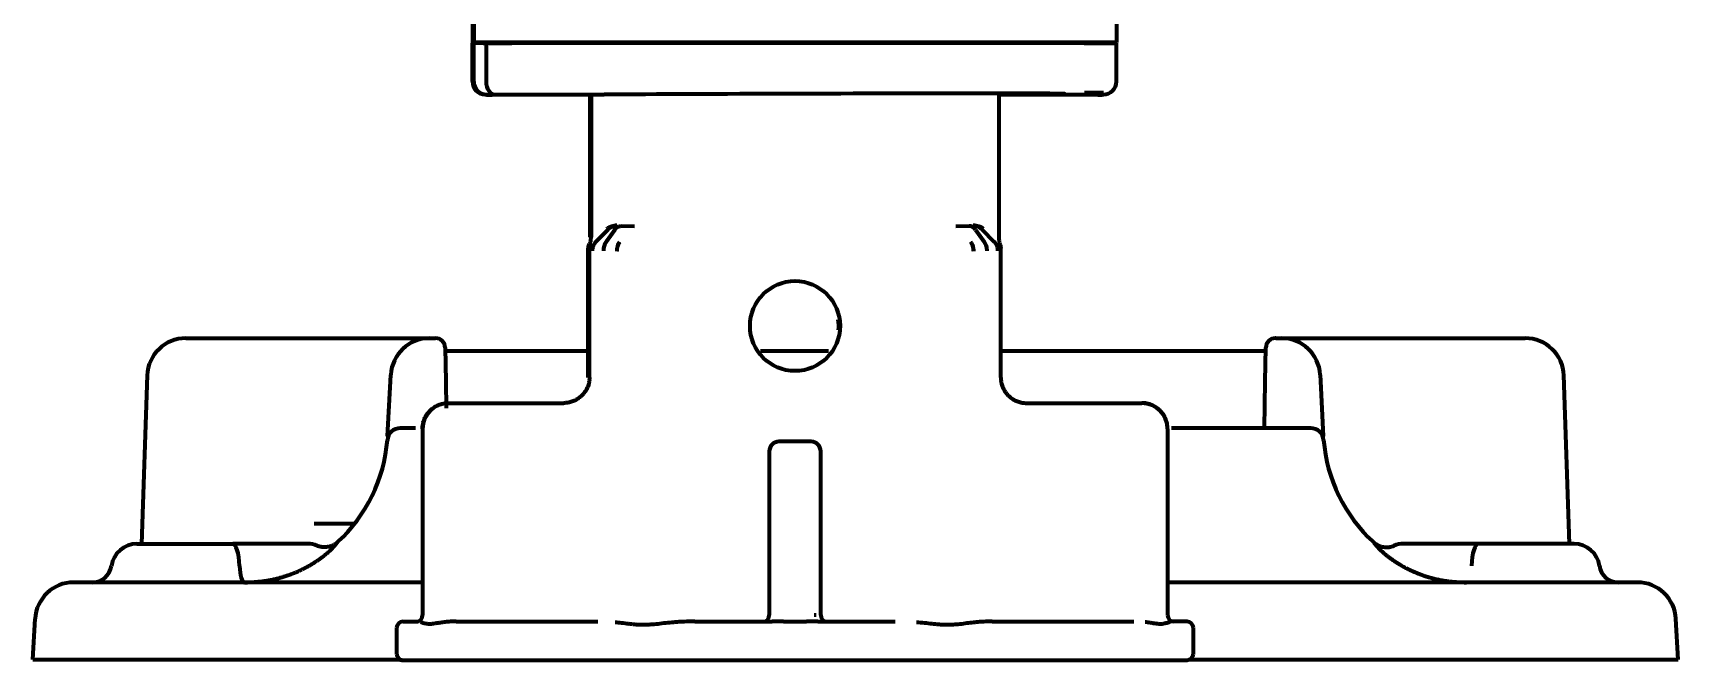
# Model space of a CAD drawing. Header units: inches. Extents: x -2983 to 7024, y 422 to 5529.
# Drawn here: x 6896.4 to 7024.4, y 2093.3 to 2142.1 of the extents above; entities that cross this region are included whole.
import ezdxf

# ---------------------------------------------------------------- set-up
doc = ezdxf.new("R2010")
doc.units = ezdxf.units.IN

msp = doc.modelspace()

# ---------------------------------------------------------------- linework, layer by layer
at = {"linetype": 'Continuous', "lineweight": 70}
for p, q in [((6930.72, 2271.89), (6930.72, 2141.39)), ((6980.72, 2218.45), (6980.72, 2141.39)), ((6930.62, 2188.62), (6930.62, 2141.34)), ((6930.62, 2138.35), (6930.62, 2141.34)), ((6930.72, 2141.34), (6930.62, 2141.34)), ((6932.52, 2141.39), (6930.72, 2141.39)), ((6931.46, 2141.34), (6930.72, 2141.34)), ((6930.72, 2138.35), (6930.72, 2141.34)), ((6931.46, 2141.34), (6931.68, 2141.34)), ((6931.91, 2141.34), (6931.68, 2141.34)), ((6931.68, 2141.34), (6931.68, 2138.34)), ((6931.68, 2141.34), (6931.68, 2138.34)), ((6931.82, 2141.34), (6931.97, 2141.39)), ((6931.91, 2141.34), (6933.68, 2141.34)), ((6978.92, 2141.39), (6932.52, 2141.39)), ((6932.98, 2141.39), (6932.83, 2141.34)), ((6978.22, 2141.34), (6933.68, 2141.34)), ((6934.44, 2141.39), (6934.33, 2141.34)), ((6934.44, 2141.39), (6934.33, 2141.34)), ((6943.25, 2141.34), (6943.1, 2141.39)), ((6958.1, 2141.34), (6957.95, 2141.39)), ((6973.66, 2141.34), (6973.51, 2141.39)), ((6978.22, 2141.34), (6980.72, 2141.34)), ((6980.72, 2141.39), (6978.92, 2141.39)), ((6979.62, 2141.34), (6979.47, 2141.39)), ((6980.62, 2141.39), (6980.62, 2141.34)), ((6980.72, 2138.49), (6980.72, 2141.34)), ((6980.72, 2138.35), (6980.72, 2138.49)), ((6932.06, 2137.34), (6932.29, 2137.34)), ((6932.16, 2137.34), (6932.39, 2137.34)), ((6932.39, 2137.34), (6940.88, 2137.34)), ((6932.39, 2137.34), (6940.88, 2137.34)), ((6939.75, 2137.34), (6939.75, 2126.26)), ((6939.85, 2137.34), (6939.85, 2126.26)), ((6971.6, 2126.26), (6971.6, 2137.43)), ((6971.6, 2137.34), (6979.06, 2137.34)), ((6971.6, 2137.34), (6979.06, 2137.34)), ((6979.06, 2137.34), (6979.29, 2137.34)), ((6941.17, 2126.84), (6940.23, 2125.9)), ((6941.69, 2126.82), (6941.02, 2125.88)), ((6942.18, 2127.12), (6943.22, 2127.1)), ((6968.23, 2127.1), (6969.27, 2127.12)), ((6969.76, 2126.82), (6970.43, 2125.88)), ((6970.28, 2126.84), (6971.22, 2125.9)), ((6939.62, 2115.34), (6939.62, 2125.4)), ((6939.72, 2115.34), (6939.72, 2125.4)), ((6941.02, 2125.88), (6941.02, 2125.88)), ((6971.72, 2115.34), (6971.72, 2125.4)), ((6908.32, 2118.39), (6913.82, 2118.39)), ((6913.82, 2118.39), (6921.27, 2118.39)), ((6921.27, 2118.39), (6927.27, 2118.39)), ((6927.27, 2118.39), (6927.72, 2118.39)), ((6927.72, 2118.39), (6927.75, 2118.39)), ((6928.5, 2117.66), (6928.55, 2115.02)), ((6939.63, 2117.39), (6928.51, 2117.39)), ((6958.32, 2117.39), (6953.03, 2117.39)), ((6992.34, 2117.39), (6971.72, 2117.39)), ((6992.3, 2115.02), (6992.35, 2117.66)), ((6993.13, 2118.39), (6993.1, 2118.39)), ((6993.13, 2118.39), (6993.58, 2118.39)), ((6993.58, 2118.39), (6999.57, 2118.39)), ((6999.57, 2118.39), (7007.03, 2118.39)), ((7007.03, 2118.39), (7012.53, 2118.39)), ((6905.32, 2115.5), (6904.87, 2102.39)), ((6924.02, 2110.76), (6924.25, 2115.05)), ((6924.25, 2115.05), (6924.28, 2115.55)), ((6928.55, 2115.02), (6928.58, 2112.95)), ((6992.24, 2111.39), (6992.3, 2115.02)), ((6996.57, 2115.55), (6996.6, 2115.05)), ((6996.6, 2115.05), (6996.82, 2110.76)), ((7015.98, 2102.39), (7015.53, 2115.5)), ((6928.74, 2113.34), (6937.72, 2113.34)), ((6973.72, 2113.34), (6982.71, 2113.34)), ((6926.2, 2111.39), (6925, 2111.39)), ((6926.74, 2111.34), (6926.74, 2096.84)), ((6984.71, 2111.34), (6984.71, 2096.84)), ((6995.85, 2111.39), (6985.01, 2111.39)), ((6953.72, 2109.59), (6953.72, 2096.84)), ((6956.97, 2110.34), (6954.47, 2110.34)), ((6957.72, 2096.84), (6957.72, 2109.59)), ((6920.42, 2103.94), (6918.32, 2103.94)), ((6921.45, 2103.94), (6920.42, 2103.94)), ((6904.52, 2102.39), (6911.98, 2102.39)), ((7016.33, 2102.39), (7008.87, 2102.39)), ((6926.64, 2099.39), (6899.59, 2099.39)), ((7021.26, 2099.39), (6984.71, 2099.39)), ((6896.42, 2093.39), (6896.59, 2096.55)), ((6924.72, 2095.84), (6924.72, 2093.84)), ((6925.22, 2096.34), (6926.38, 2096.34)), ((6929.36, 2096.34), (6940.39, 2096.34)), ((6947.93, 2096.34), (6953.95, 2096.34)), ((6954.82, 2096.34), (6956.62, 2096.34)), ((6957.5, 2096.34), (6963.52, 2096.34)), ((6971.06, 2096.34), (6982.09, 2096.34)), ((6986.22, 2096.34), (6985.07, 2096.34)), ((6986.72, 2093.84), (6986.72, 2095.84)), ((7024.42, 2093.39), (7024.26, 2096.55)), ((6896.42, 2093.39), (6924.91, 2093.39)), ((6925.12, 2093.34), (6925.22, 2093.34)), ((6925.22, 2093.34), (6986.22, 2093.34)), ((6986.34, 2093.39), (7024.42, 2093.39))]:
    msp.add_line(p, q, dxfattribs=at)
msp.add_circle((6955.72, 2119.34), 3.5, dxfattribs=at)
for centre, radius, start, end in [((6955.62, 2119.34), 3.5, 354.6056, 8.3475), ((6908.32, 2115.39), 3, 90, 178), ((6927.27, 2115.39), 3, 90, 177), ((6927.75, 2117.64), 0.75, 1, 90), ((6993.1, 2117.64), 0.75, 90, 179), ((6993.58, 2115.39), 3, 3, 90), ((7012.53, 2115.39), 3, 2, 90), ((6925, 2110.39), 1, 90, 175.5883), ((6995.85, 2110.39), 1, 4.4117, 90), ((6912.04, 2111.39), 12, 312.3399, 355.5883), ((6954.47, 2109.59), 0.75, 90, 180), ((6956.97, 2109.59), 0.75, 0, 90), ((7008.81, 2111.39), 12, 184.4117, 227.6601), ((6904.52, 2100.39), 2, 90, 171.7868), ((7016.33, 2100.39), 2, 8.2132, 90), ((6901.05, 2100.89), 1.5, 270, 351.7868), ((7019.79, 2100.89), 1.5, 188.2132, 270), ((6899.59, 2096.39), 3, 90, 177), ((7021.26, 2096.39), 3, 3, 90), ((6953.22, 2096.84), 0.5, 270, 0), ((6958.22, 2096.84), 0.5, 180, 270), ((6925.22, 2095.84), 0.5, 90, 180), ((6986.22, 2095.84), 0.5, 0, 90), ((6925.22, 2093.84), 0.5, 180, 270), ((6925.12, 2093.84), 0.5, 244.1573, 270), ((6986.22, 2093.84), 0.5, 270, 0)]:
    msp.add_arc(centre, radius, start, end, dxfattribs=at)
for centre, major_axis, ratio, start_param, end_param in [((6931.62, 2138.35), (-1, 0), 0.999995, 0, 1.567711), ((6931.72, 2138.35), (-1, 0), 0.999995, 0, 1.567711), ((6932.39, 2138.34), (0, 1), 0.7071, 1.570796, 3.141593), ((6932.39, 2138.34), (0, 1), 0.7071, 1.570796, 3.141593), ((6979.72, 2138.35), (-1, 0), 0.999995, 1.573882, 3.141593), ((6933.12, 2137.34), (-1.5, 0), 0.003085, 0.00001, 0.785408), ((6933.22, 2137.34), (-1.5, 0), 0.003085, 0.00001, 0.785408), ((6955.72, 2137.34), (21, 0.06), 0.003085, 5.569494, 8.63937), ((6978.23, 2137.48), (1.5, 0), 0.003085, 6.283176, 7.853972), ((6978.23, 2137.34), (1.5, 0), 0.003085, 5.497778, 6.283176), ((6941.87, 2126.13), (-0.707, -0.707), 0.999695, 3.927142, 4.71239), ((6941.52, 2125.18), (-0.017, -1), 0.707053, 3.945502, 4.724738), ((6942.55, 2125.16), (-0.01, -1), 0.707088, 3.940402, 4.719667), ((6968.9, 2125.16), (0.01, -1), 0.707088, 1.564381, 2.342782), ((6928.74, 2111.34), (1.41, 1.41), 0.999695, 0.78555, 2.356042), ((6982.71, 2111.34), (-1.41, 1.41), 0.999695, 3.927143, 5.497635), ((6911.98, 2100.39), (0, -2), 0.263465, 1.714146, 3.141593), ((6917.79, 2100.39), (0, -2), 1, 2.752772, 3.14159), ((7003.06, 2100.39), (0, 2), 1, 0, 0.388814), ((7008.87, 2100.39), (0, -2), 0.263455, 3.141593, 4.569043), ((6912.89, 2100.89), (0, 1.5), 0.263454, 1.714393, 3.141591), ((6926.24, 2096.84), (0, -0.5), 0.999848, 0, 1.570796), ((6985.21, 2096.84), (0, -0.5), 0.999848, 4.712389, 6.283185)]:
    msp.add_ellipse(centre, major_axis=major_axis, ratio=ratio, start_param=start_param, end_param=end_param, dxfattribs=at)
for points, knots in [([(6939.77, 2125.69), (6939.79, 2125.78), (6939.81, 2125.87), (6939.84, 2126.02), (6939.84, 2126.09), (6939.85, 2126.18), (6939.85, 2126.21), (6939.85, 2126.23), (6939.85, 2126.24), (6939.85, 2126.25), (6939.85, 2126.25), (6939.85, 2126.26)], [0, 0, 0, 0, 0.5, 0.5, 0.75, 0.875, 0.9375, 0.9375, 0.96875, 0.96875, 1, 1, 1, 1]), ([(6941.86, 2127.15), (6941.78, 2127.15), (6941.71, 2127.15), (6941.57, 2127.13), (6941.5, 2127.11), (6941.4, 2127.08), (6941.37, 2127.07), (6941.31, 2127.05), (6941.28, 2127.03), (6941.23, 2127), (6941.2, 2126.99), (6941.15, 2126.95), (6941.12, 2126.93), (6941.09, 2126.91)], [0, 0, 0, 0, 0.25, 0.25, 0.5, 0.5, 0.625, 0.625, 0.75, 0.75, 0.875, 0.875, 1, 1, 1, 1]), ([(6941.69, 2126.82), (6941.72, 2126.87), (6941.75, 2126.91), (6941.8, 2126.96), (6941.81, 2126.97), (6941.83, 2126.98), (6941.84, 2126.99), (6941.87, 2127.01), (6941.89, 2127.03), (6941.96, 2127.07), (6942, 2127.09), (6942.06, 2127.1), (6942.07, 2127.11), (6942.09, 2127.11), (6942.09, 2127.11), (6942.09, 2127.11), (6942.1, 2127.11), (6942.11, 2127.11), (6942.14, 2127.12), (6942.16, 2127.12), (6942.18, 2127.12)], [0, 0, 0, 0, 0.25, 0.25, 0.3125, 0.3125, 0.375, 0.375, 0.5, 0.5, 0.75, 0.75, 0.8125, 0.828125, 0.828125, 0.84375, 0.84375, 0.875, 0.875, 1, 1, 1, 1]), ([(6969.76, 2126.82), (6969.73, 2126.87), (6969.69, 2126.91), (6969.64, 2126.97), (6969.62, 2126.98), (6969.59, 2127.01), (6969.58, 2127.01), (6969.56, 2127.03), (6969.55, 2127.03), (6969.49, 2127.07), (6969.45, 2127.08), (6969.39, 2127.1), (6969.38, 2127.11), (6969.36, 2127.11), (6969.36, 2127.11), (6969.35, 2127.11), (6969.35, 2127.11), (6969.34, 2127.11), (6969.31, 2127.12), (6969.29, 2127.12), (6969.27, 2127.12)], [0, 0, 0, 0, 0.25, 0.25, 0.375, 0.375, 0.4375, 0.4375, 0.5, 0.5, 0.75, 0.75, 0.8125, 0.828125, 0.828125, 0.84375, 0.84375, 0.875, 0.875, 1, 1, 1, 1]), ([(6970.28, 2126.84), (6970.23, 2126.89), (6970.13, 2126.97), (6970.02, 2127.03), (6969.9, 2127.08), (6969.83, 2127.1), (6969.75, 2127.12), (6969.73, 2127.12), (6969.7, 2127.12), (6969.69, 2127.13), (6969.68, 2127.13), (6969.64, 2127.13), (6969.61, 2127.13), (6969.57, 2127.13)], [0, 0, 0, 0, 0.25, 0.5, 0.5, 0.75, 0.75, 0.8125, 0.84375, 0.84375, 0.875, 0.875, 1, 1, 1, 1]), ([(6970.35, 2126.91), (6970.3, 2126.95), (6970.25, 2126.99), (6970.14, 2127.05), (6970.08, 2127.07), (6969.95, 2127.11), (6969.88, 2127.13), (6969.74, 2127.15), (6969.67, 2127.15), (6969.59, 2127.15)], [0, 0, 0, 0, 0.25, 0.25, 0.5, 0.5, 0.75, 0.75, 1, 1, 1, 1]), ([(6971.68, 2125.69), (6971.65, 2125.78), (6971.63, 2125.87), (6971.61, 2126.02), (6971.61, 2126.09), (6971.6, 2126.18), (6971.6, 2126.21), (6971.6, 2126.23), (6971.6, 2126.24), (6971.6, 2126.25), (6971.6, 2126.25), (6971.6, 2126.26)], [0, 0, 0, 0, 0.5, 0.5, 0.75, 0.875, 0.9375, 0.9375, 0.96875, 0.96875, 1, 1, 1, 1]), ([(6939.67, 2125.69), (6939.67, 2125.69), (6939.67, 2125.69), (6939.66, 2125.66), (6939.65, 2125.62), (6939.63, 2125.55), (6939.63, 2125.47), (6939.62, 2125.43), (6939.62, 2125.4)], [0, 0, 0, 0, 0.000031, 0.000031, 0.250024, 0.500016, 0.750008, 1, 1, 1, 1]), ([(6939.77, 2125.69), (6939.77, 2125.69), (6939.77, 2125.69), (6939.76, 2125.66), (6939.75, 2125.62), (6939.73, 2125.55), (6939.73, 2125.47), (6939.72, 2125.43), (6939.72, 2125.4)], [0, 0, 0, 0, 0.000031, 0.000031, 0.250024, 0.500016, 0.750008, 1, 1, 1, 1]), ([(6940.23, 2125.9), (6940.18, 2125.85), (6940.14, 2125.8), (6940.07, 2125.69), (6940.04, 2125.63), (6939.99, 2125.51), (6939.97, 2125.45), (6939.94, 2125.32), (6939.93, 2125.26), (6939.93, 2125.19)], [0, 0, 0, 0, 0.25, 0.25, 0.5, 0.5, 0.75, 0.75, 1, 1, 1, 1]), ([(6942.05, 2125.86), (6942.05, 2125.86), (6942.05, 2125.86), (6942.04, 2125.84), (6942, 2125.79), (6941.96, 2125.71), (6941.93, 2125.63), (6941.9, 2125.54), (6941.87, 2125.45), (6941.86, 2125.35), (6941.85, 2125.26), (6941.84, 2125.19), (6941.84, 2125.16)], [0, 0, 0, 0, 0.00004, 0.00004, 0.125035, 0.25003, 0.375025, 0.50002, 0.625015, 0.75001, 0.875005, 1, 1, 1, 1]), ([(6969.39, 2125.87), (6969.4, 2125.86), (6969.41, 2125.84), (6969.43, 2125.82), (6969.43, 2125.81), (6969.46, 2125.77), (6969.47, 2125.74), (6969.51, 2125.66), (6969.53, 2125.6), (6969.56, 2125.51), (6969.57, 2125.48), (6969.58, 2125.42), (6969.59, 2125.39), (6969.59, 2125.32), (6969.6, 2125.28), (6969.6, 2125.24), (6969.6, 2125.23), (6969.6, 2125.22), (6969.6, 2125.2), (6969.6, 2125.18), (6969.61, 2125.16)], [0, 0, 0, 0, 0.0625, 0.0625, 0.125, 0.125, 0.25, 0.25, 0.5, 0.5, 0.625, 0.625, 0.75, 0.75, 0.875, 0.90625, 0.921875, 0.921875, 0.9375, 1, 1, 1, 1]), ([(6970.43, 2125.88), (6970.45, 2125.86), (6970.47, 2125.82), (6970.49, 2125.78), (6970.5, 2125.77), (6970.5, 2125.77), (6970.5, 2125.76), (6970.5, 2125.76), (6970.51, 2125.75), (6970.51, 2125.74), (6970.54, 2125.67), (6970.57, 2125.61), (6970.6, 2125.49), (6970.62, 2125.43), (6970.63, 2125.31), (6970.64, 2125.24), (6970.64, 2125.18)], [0, 0, 0, 0, 0.125, 0.1875, 0.195313, 0.195313, 0.203125, 0.203125, 0.21875, 0.25, 0.25, 0.5, 0.5, 0.75, 0.75, 1, 1, 1, 1]), ([(6971.51, 2125.19), (6971.51, 2125.26), (6971.51, 2125.32), (6971.48, 2125.45), (6971.47, 2125.51), (6971.43, 2125.6), (6971.41, 2125.64), (6971.39, 2125.68), (6971.38, 2125.69), (6971.38, 2125.69), (6971.38, 2125.69), (6971.38, 2125.7), (6971.37, 2125.7), (6971.36, 2125.72), (6971.35, 2125.74), (6971.31, 2125.8), (6971.27, 2125.85), (6971.22, 2125.9)], [0, 0, 0, 0, 0.25, 0.25, 0.5, 0.5, 0.625, 0.65625, 0.660156, 0.660156, 0.664063, 0.664063, 0.671875, 0.6875, 0.75, 0.75, 1, 1, 1, 1]), ([(6971.68, 2125.69), (6971.68, 2125.69), (6971.68, 2125.69), (6971.69, 2125.66), (6971.7, 2125.62), (6971.71, 2125.55), (6971.72, 2125.47), (6971.72, 2125.43), (6971.72, 2125.4)], [0, 0, 0, 0, 0.000031, 0.000031, 0.250024, 0.500016, 0.750008, 1, 1, 1, 1]), ([(6959.18, 2119.87), (6959.19, 2119.85), (6959.2, 2119.76), (6959.22, 2119.58), (6959.22, 2119.42), (6959.22, 2119.34)], [0, 0, 0, 0, 0.091232, 0.545616, 1, 1, 1, 1]), ([(6926.74, 2111.34), (6926.74, 2111.36), (6926.74, 2111.37), (6926.74, 2111.41), (6926.74, 2111.42), (6926.74, 2111.47), (6926.74, 2111.51), (6926.75, 2111.6), (6926.77, 2111.73), (6926.81, 2111.86), (6926.83, 2111.95), (6926.84, 2111.98), (6926.87, 2112.05), (6926.88, 2112.08), (6926.94, 2112.23), (6927, 2112.34), (6927.11, 2112.51), (6927.15, 2112.56), (6927.21, 2112.63), (6927.23, 2112.66), (6927.28, 2112.71), (6927.3, 2112.73), (6927.42, 2112.85), (6927.52, 2112.93), (6927.65, 2113.02), (6927.68, 2113.04), (6927.72, 2113.06), (6927.74, 2113.07), (6927.77, 2113.09), (6927.84, 2113.13), (6927.91, 2113.16), (6928.09, 2113.24), (6928.22, 2113.28), (6928.38, 2113.31), (6928.41, 2113.32), (6928.48, 2113.33), (6928.51, 2113.33), (6928.61, 2113.34), (6928.67, 2113.34), (6928.74, 2113.34)], [0, 0, 0, 0, 0.015625, 0.015625, 0.03125, 0.03125, 0.0625, 0.0625, 0.125, 0.1875, 0.1875, 0.21875, 0.21875, 0.25, 0.25, 0.375, 0.375, 0.4375, 0.4375, 0.46875, 0.46875, 0.5, 0.5, 0.625, 0.625, 0.65625, 0.65625, 0.671875, 0.671875, 0.6875, 0.75, 0.75, 0.875, 0.875, 0.90625, 0.90625, 0.9375, 0.9375, 1, 1, 1, 1]), ([(6984.71, 2111.34), (6984.71, 2111.36), (6984.71, 2111.37), (6984.71, 2111.41), (6984.71, 2111.42), (6984.71, 2111.47), (6984.7, 2111.51), (6984.69, 2111.6), (6984.67, 2111.73), (6984.64, 2111.86), (6984.61, 2111.95), (6984.6, 2111.98), (6984.58, 2112.05), (6984.57, 2112.08), (6984.51, 2112.23), (6984.45, 2112.34), (6984.34, 2112.51), (6984.3, 2112.56), (6984.24, 2112.63), (6984.21, 2112.66), (6984.17, 2112.71), (6984.15, 2112.73), (6984.03, 2112.85), (6983.93, 2112.93), (6983.8, 2113.02), (6983.77, 2113.04), (6983.73, 2113.06), (6983.71, 2113.07), (6983.68, 2113.09), (6983.61, 2113.13), (6983.54, 2113.16), (6983.36, 2113.24), (6983.23, 2113.28), (6983.07, 2113.31), (6983.04, 2113.32), (6982.97, 2113.33), (6982.94, 2113.33), (6982.84, 2113.34), (6982.78, 2113.34), (6982.71, 2113.34)], [0, 0, 0, 0, 0.015625, 0.015625, 0.03125, 0.03125, 0.0625, 0.0625, 0.125, 0.1875, 0.1875, 0.21875, 0.21875, 0.25, 0.25, 0.375, 0.375, 0.4375, 0.4375, 0.46875, 0.46875, 0.5, 0.5, 0.625, 0.625, 0.65625, 0.65625, 0.671875, 0.671875, 0.6875, 0.75, 0.75, 0.875, 0.875, 0.90625, 0.90625, 0.9375, 0.9375, 1, 1, 1, 1]), ([(6916.2, 2102.39), (6915.87, 2102.39), (6915.54, 2102.39), (6915.04, 2102.39), (6914.88, 2102.39), (6914.54, 2102.39), (6914.37, 2102.39), (6914.02, 2102.39), (6913.84, 2102.39), (6913.58, 2102.39), (6913.49, 2102.39), (6913.31, 2102.39), (6913.21, 2102.39), (6912.94, 2102.39), (6912.75, 2102.39), (6912.37, 2102.39), (6912.18, 2102.39), (6911.98, 2102.39)], [0, 0, 0, 0, 0.25, 0.25, 0.375, 0.375, 0.5, 0.5, 0.625, 0.625, 0.6875, 0.6875, 0.75, 0.75, 0.875, 0.875, 1, 1, 1, 1]), ([(6917.79, 2102.39), (6917.79, 2102.39), (6917.78, 2102.39), (6917.75, 2102.39), (6917.72, 2102.39), (6917.66, 2102.39), (6917.61, 2102.39), (6917.54, 2102.39), (6917.51, 2102.39), (6917.47, 2102.39), (6917.46, 2102.39), (6917.42, 2102.39), (6917.41, 2102.39), (6917.33, 2102.39), (6917.25, 2102.39), (6917.09, 2102.39), (6917, 2102.39), (6916.87, 2102.39), (6916.85, 2102.39), (6916.79, 2102.39), (6916.77, 2102.39), (6916.69, 2102.39), (6916.63, 2102.39), (6916.46, 2102.39), (6916.33, 2102.39), (6916.2, 2102.39)], [0, 0, 0, 0, 0.120168, 0.120168, 0.245859, 0.245859, 0.371549, 0.371549, 0.434394, 0.434394, 0.465816, 0.465816, 0.497239, 0.497239, 0.622929, 0.622929, 0.74862, 0.74862, 0.780042, 0.780042, 0.811465, 0.811465, 0.87431, 0.87431, 1, 1, 1, 1]), ([(6918.64, 2101.14), (6918.65, 2101.14), (6918.66, 2101.15), (6918.68, 2101.17), (6918.7, 2101.18), (6918.72, 2101.2), (6918.74, 2101.21), (6918.77, 2101.23), (6918.79, 2101.24), (6918.81, 2101.26), (6918.83, 2101.27), (6918.85, 2101.29), (6918.87, 2101.3), (6918.89, 2101.32), (6918.91, 2101.33), (6918.93, 2101.35), (6918.95, 2101.36), (6918.97, 2101.38), (6918.99, 2101.39), (6919.01, 2101.41), (6919.03, 2101.42), (6919.05, 2101.44), (6919.07, 2101.46), (6919.09, 2101.47), (6919.1, 2101.49), (6919.12, 2101.5), (6919.14, 2101.52), (6919.16, 2101.53), (6919.18, 2101.55), (6919.2, 2101.56), (6919.21, 2101.58), (6919.23, 2101.59), (6919.25, 2101.6), (6919.27, 2101.62), (6919.28, 2101.63), (6919.3, 2101.65), (6919.36, 2101.7), (6919.46, 2101.79), (6919.58, 2101.91), (6919.68, 2102.01), (6919.78, 2102.11), (6919.87, 2102.21), (6919.94, 2102.29), (6920, 2102.36), (6920.03, 2102.4), (6920.05, 2102.42), (6920.06, 2102.44), (6920.07, 2102.45), (6920.08, 2102.46), (6920.09, 2102.47), (6920.09, 2102.48), (6920.1, 2102.49), (6920.1, 2102.5), (6920.11, 2102.5), (6920.11, 2102.51), (6920.12, 2102.51), (6920.12, 2102.52), (6920.12, 2102.52), (6920.12, 2102.52), (6920.12, 2102.52), (6920.12, 2102.52), (6920.12, 2102.52)], [0, 0, 0, 0, 0.005981, 0.011979, 0.017993, 0.024024, 0.030072, 0.036136, 0.042216, 0.048312, 0.054424, 0.060552, 0.066696, 0.072855, 0.07903, 0.085221, 0.091427, 0.097648, 0.103885, 0.110137, 0.116404, 0.122686, 0.128984, 0.135296, 0.141623, 0.147964, 0.154321, 0.160692, 0.167078, 0.173478, 0.179893, 0.186322, 0.192766, 0.199223, 0.205695, 0.212182, 0.218682, 0.277307, 0.334296, 0.389687, 0.443531, 0.513013, 0.578894, 0.641314, 0.700366, 0.720227, 0.739948, 0.759533, 0.778983, 0.798302, 0.817491, 0.83655, 0.855481, 0.874285, 0.892964, 0.911522, 0.92996, 0.94828, 0.966483, 0.984571, 1, 1, 1, 1]), ([(7000.73, 2102.52), (7000.78, 2102.47), (7000.84, 2102.43), (7000.96, 2102.34), (7001.03, 2102.31), (7001.16, 2102.24), (7001.23, 2102.22), (7001.37, 2102.17), (7001.44, 2102.16), (7001.58, 2102.14), (7001.66, 2102.13), (7001.8, 2102.13), (7001.87, 2102.13), (7002, 2102.15), (7002.06, 2102.17), (7002.19, 2102.2), (7002.25, 2102.22), (7002.3, 2102.24)], [0, 0, 0, 0, 0.125, 0.125, 0.25, 0.25, 0.375, 0.375, 0.5, 0.5, 0.625, 0.625, 0.75, 0.75, 0.875, 0.875, 1, 1, 1, 1]), ([(7000.73, 2102.52), (7000.73, 2102.52), (7000.73, 2102.52), (7000.73, 2102.52), (7000.73, 2102.52), (7000.73, 2102.52), (7000.73, 2102.52), (7000.73, 2102.51), (7000.73, 2102.51), (7000.73, 2102.51), (7000.74, 2102.51), (7000.74, 2102.51), (7000.74, 2102.5), (7000.74, 2102.5), (7000.74, 2102.5), (7000.75, 2102.49), (7000.76, 2102.48), (7000.77, 2102.46), (7000.79, 2102.43), (7000.82, 2102.4), (7000.85, 2102.36), (7000.91, 2102.29), (7000.98, 2102.21), (7001.07, 2102.11), (7001.16, 2102.01), (7001.27, 2101.91), (7001.39, 2101.79), (7001.49, 2101.7), (7001.57, 2101.63), (7001.6, 2101.6), (7001.64, 2101.57), (7001.68, 2101.54), (7001.71, 2101.51), (7001.75, 2101.48), (7001.79, 2101.45), (7001.83, 2101.42), (7001.87, 2101.39), (7001.91, 2101.36), (7001.95, 2101.32), (7001.99, 2101.29), (7002.04, 2101.26), (7002.08, 2101.23), (7002.12, 2101.2), (7002.17, 2101.17), (7002.2, 2101.15), (7002.21, 2101.14)], [0, 0, 0, 0, 0.029105, 0.038847, 0.048609, 0.058391, 0.068194, 0.078018, 0.087864, 0.09773, 0.107619, 0.117529, 0.127462, 0.137417, 0.147396, 0.157398, 0.192275, 0.227923, 0.264352, 0.301579, 0.36045, 0.422688, 0.488383, 0.557676, 0.611378, 0.666619, 0.723453, 0.781915, 0.795247, 0.808519, 0.821731, 0.834881, 0.84797, 0.860996, 0.87396, 0.886861, 0.899697, 0.912469, 0.925176, 0.937816, 0.95039, 0.962897, 0.975334, 0.987703, 1, 1, 1, 1]), ([(7004.65, 2102.39), (7004.61, 2102.39), (7004.58, 2102.39), (7004.52, 2102.39), (7004.42, 2102.39), (7004.34, 2102.39), (7004.16, 2102.39), (7004.06, 2102.39), (7003.91, 2102.39), (7003.86, 2102.39), (7003.79, 2102.39), (7003.77, 2102.39), (7003.72, 2102.39), (7003.62, 2102.39), (7003.52, 2102.39), (7003.42, 2102.39), (7003.39, 2102.39), (7003.35, 2102.39), (7003.34, 2102.39), (7003.31, 2102.39), (7003.3, 2102.39), (7003.23, 2102.39), (7003.19, 2102.39), (7003.13, 2102.39), (7003.1, 2102.39), (7003.07, 2102.39), (7003.06, 2102.39), (7003.06, 2102.39)], [0, 0, 0, 0, 0.031409, 0.031409, 0.062818, 0.125636, 0.125636, 0.251273, 0.251273, 0.314091, 0.314091, 0.3455, 0.3455, 0.376909, 0.502546, 0.502546, 0.565364, 0.565364, 0.596773, 0.596773, 0.628182, 0.628182, 0.753819, 0.753819, 0.879455, 0.879455, 1, 1, 1, 1]), ([(7008.87, 2102.39), (7008.67, 2102.39), (7008.48, 2102.39), (7008.19, 2102.39), (7008.1, 2102.39), (7007.91, 2102.39), (7007.82, 2102.39), (7007.36, 2102.39), (7007, 2102.39), (7006.57, 2102.39), (7006.48, 2102.39), (7006.31, 2102.39), (7006.23, 2102.39), (7005.97, 2102.39), (7005.8, 2102.39), (7005.31, 2102.39), (7004.98, 2102.39), (7004.65, 2102.39)], [0, 0, 0, 0, 0.125, 0.125, 0.1875, 0.1875, 0.25, 0.25, 0.5, 0.5, 0.5625, 0.5625, 0.625, 0.625, 0.75, 0.75, 1, 1, 1, 1]), ([(6912.89, 2099.39), (6912.91, 2099.39), (6912.94, 2099.39), (6912.98, 2099.39), (6913.02, 2099.39), (6913.07, 2099.39), (6913.11, 2099.39), (6913.15, 2099.4), (6913.2, 2099.4), (6913.24, 2099.4), (6913.29, 2099.4), (6913.33, 2099.4), (6913.37, 2099.4), (6913.42, 2099.4), (6913.46, 2099.41), (6913.5, 2099.41), (6913.55, 2099.41), (6913.59, 2099.41), (6913.63, 2099.42), (6913.68, 2099.42), (6913.72, 2099.42), (6913.77, 2099.43), (6913.81, 2099.43), (6913.85, 2099.43), (6913.9, 2099.44), (6913.94, 2099.44), (6913.98, 2099.45), (6914.03, 2099.45), (6914.07, 2099.45), (6914.11, 2099.46), (6914.16, 2099.46), (6914.2, 2099.47), (6914.24, 2099.47), (6914.28, 2099.48), (6914.33, 2099.49), (6914.37, 2099.49), (6914.41, 2099.5), (6914.46, 2099.5), (6914.5, 2099.51), (6914.54, 2099.52), (6914.58, 2099.52), (6914.63, 2099.53), (6914.67, 2099.54), (6914.71, 2099.54), (6914.75, 2099.55), (6914.8, 2099.56), (6914.84, 2099.57), (6914.88, 2099.57), (6914.92, 2099.58), (6914.97, 2099.59), (6915.01, 2099.6), (6915.05, 2099.61), (6915.09, 2099.62), (6915.13, 2099.63), (6915.18, 2099.63), (6915.22, 2099.64), (6915.26, 2099.65), (6915.3, 2099.66), (6915.34, 2099.67), (6915.38, 2099.68), (6915.43, 2099.69), (6915.47, 2099.7), (6915.51, 2099.71), (6915.55, 2099.72), (6915.59, 2099.73), (6915.63, 2099.75), (6915.67, 2099.76), (6915.71, 2099.77), (6915.75, 2099.78), (6915.79, 2099.79), (6915.83, 2099.8), (6915.87, 2099.81), (6915.91, 2099.83), (6915.95, 2099.84), (6915.99, 2099.85), (6916.03, 2099.86), (6916.09, 2099.88), (6916.15, 2099.9), (6916.23, 2099.93), (6916.31, 2099.95), (6916.39, 2099.98), (6916.46, 2100.01), (6916.54, 2100.04), (6916.62, 2100.07), (6916.69, 2100.1), (6916.77, 2100.13), (6916.85, 2100.16), (6916.92, 2100.19), (6917, 2100.22), (6917.08, 2100.26), (6917.15, 2100.29), (6917.23, 2100.32), (6917.3, 2100.36), (6917.37, 2100.4), (6917.45, 2100.43), (6917.52, 2100.47), (6917.59, 2100.51), (6917.67, 2100.54), (6917.74, 2100.58), (6917.81, 2100.62), (6917.88, 2100.66), (6917.95, 2100.7), (6918.02, 2100.74), (6918.1, 2100.79), (6918.16, 2100.83), (6918.23, 2100.87), (6918.3, 2100.91), (6918.37, 2100.96), (6918.44, 2101), (6918.51, 2101.05), (6918.57, 2101.09), (6918.62, 2101.12), (6918.64, 2101.14)], [0, 0, 0, 0, 0.006366, 0.012739, 0.019119, 0.025506, 0.031899, 0.0383, 0.044708, 0.051122, 0.057542, 0.06397, 0.070404, 0.076844, 0.083291, 0.089744, 0.096204, 0.10267, 0.109142, 0.115621, 0.122106, 0.128598, 0.135096, 0.1416, 0.14811, 0.154627, 0.16115, 0.167679, 0.174215, 0.180756, 0.187304, 0.193857, 0.200417, 0.206983, 0.213555, 0.220133, 0.226717, 0.233307, 0.239902, 0.246504, 0.253112, 0.259725, 0.266344, 0.272969, 0.2796, 0.286236, 0.292878, 0.299525, 0.306178, 0.312837, 0.319501, 0.326171, 0.332846, 0.339527, 0.346213, 0.352904, 0.359602, 0.366304, 0.373012, 0.379725, 0.386443, 0.393167, 0.399896, 0.40663, 0.413369, 0.420114, 0.426863, 0.433618, 0.440378, 0.447143, 0.453913, 0.460688, 0.467469, 0.474254, 0.481044, 0.487839, 0.494639, 0.508034, 0.521492, 0.535014, 0.5486, 0.562249, 0.575962, 0.589737, 0.603575, 0.617475, 0.631436, 0.64546, 0.659546, 0.673693, 0.687901, 0.70217, 0.7165, 0.73089, 0.74534, 0.75985, 0.774421, 0.78905, 0.80374, 0.818488, 0.833295, 0.84816, 0.863085, 0.878067, 0.893108, 0.908207, 0.923363, 0.938576, 0.953847, 0.969175, 0.984559, 1, 1, 1, 1]), ([(7002.21, 2101.14), (7002.22, 2101.13), (7002.24, 2101.11), (7002.28, 2101.09), (7002.31, 2101.07), (7002.35, 2101.04), (7002.38, 2101.02), (7002.41, 2101), (7002.45, 2100.98), (7002.48, 2100.95), (7002.52, 2100.93), (7002.55, 2100.91), (7002.59, 2100.89), (7002.62, 2100.86), (7002.66, 2100.84), (7002.69, 2100.82), (7002.73, 2100.8), (7002.77, 2100.78), (7002.8, 2100.76), (7002.84, 2100.74), (7002.87, 2100.72), (7002.91, 2100.69), (7002.95, 2100.67), (7002.98, 2100.65), (7003.02, 2100.63), (7003.06, 2100.61), (7003.09, 2100.59), (7003.13, 2100.57), (7003.17, 2100.55), (7003.2, 2100.53), (7003.24, 2100.51), (7003.28, 2100.49), (7003.32, 2100.47), (7003.35, 2100.46), (7003.39, 2100.44), (7003.43, 2100.42), (7003.47, 2100.4), (7003.5, 2100.38), (7003.54, 2100.36), (7003.58, 2100.34), (7003.62, 2100.33), (7003.66, 2100.31), (7003.69, 2100.29), (7003.73, 2100.27), (7003.77, 2100.26), (7003.81, 2100.24), (7003.85, 2100.22), (7003.89, 2100.21), (7003.93, 2100.19), (7003.97, 2100.17), (7004, 2100.16), (7004.04, 2100.14), (7004.08, 2100.13), (7004.12, 2100.11), (7004.16, 2100.09), (7004.2, 2100.08), (7004.24, 2100.06), (7004.28, 2100.05), (7004.32, 2100.03), (7004.36, 2100.02), (7004.4, 2100), (7004.44, 2099.99), (7004.48, 2099.98), (7004.51, 2099.96), (7004.55, 2099.95), (7004.59, 2099.93), (7004.63, 2099.92), (7004.78, 2099.87), (7005.04, 2099.79), (7005.41, 2099.69), (7005.79, 2099.61), (7006.07, 2099.55), (7006.26, 2099.52), (7006.35, 2099.51), (7006.44, 2099.5), (7006.52, 2099.49), (7006.61, 2099.47), (7006.7, 2099.46), (7006.79, 2099.45), (7006.88, 2099.44), (7006.96, 2099.44), (7007.05, 2099.43), (7007.14, 2099.42), (7007.23, 2099.42), (7007.32, 2099.41), (7007.41, 2099.41), (7007.5, 2099.4), (7007.59, 2099.4), (7007.68, 2099.4), (7007.77, 2099.39), (7007.87, 2099.39), (7007.93, 2099.39), (7007.96, 2099.39)], [0, 0, 0, 0, 0.007905, 0.015796, 0.023671, 0.031531, 0.039376, 0.047206, 0.055021, 0.06282, 0.070604, 0.078373, 0.086127, 0.093865, 0.101588, 0.109296, 0.116988, 0.124665, 0.132326, 0.139972, 0.147602, 0.155217, 0.162816, 0.170399, 0.177967, 0.185518, 0.193055, 0.200575, 0.20808, 0.215569, 0.223043, 0.2305, 0.237942, 0.245367, 0.252777, 0.26017, 0.267548, 0.27491, 0.282255, 0.289584, 0.296897, 0.304194, 0.311475, 0.31874, 0.325988, 0.333221, 0.340437, 0.347636, 0.354819, 0.361986, 0.369136, 0.37627, 0.383387, 0.390488, 0.397572, 0.404639, 0.41169, 0.418724, 0.425741, 0.432742, 0.439726, 0.446693, 0.453644, 0.460577, 0.467494, 0.474394, 0.481276, 0.488142, 0.550495, 0.612099, 0.672931, 0.732973, 0.746426, 0.759869, 0.773302, 0.786725, 0.800139, 0.813542, 0.826934, 0.840316, 0.853687, 0.867047, 0.880396, 0.893734, 0.907061, 0.920376, 0.93368, 0.946971, 0.960249, 0.973514, 0.986764, 1, 1, 1, 1]), ([(6928.49, 2096.3), (6928.43, 2096.29), (6928.37, 2096.28), (6928.26, 2096.27), (6928.2, 2096.26), (6928.04, 2096.23), (6927.93, 2096.22), (6927.73, 2096.19), (6927.63, 2096.17), (6927.5, 2096.16), (6927.45, 2096.15), (6927.37, 2096.15), (6927.29, 2096.15), (6927.21, 2096.15), (6927.14, 2096.15), (6927.1, 2096.16), (6927.03, 2096.17), (6927, 2096.17), (6926.94, 2096.19), (6926.91, 2096.19), (6926.82, 2096.22), (6926.77, 2096.23), (6926.68, 2096.27), (6926.64, 2096.28), (6926.6, 2096.3)], [0, 0, 0, 0, 0.0625, 0.0625, 0.125, 0.125, 0.25, 0.25, 0.375, 0.375, 0.4375, 0.4375, 0.5, 0.5625, 0.5625, 0.625, 0.625, 0.6875, 0.6875, 0.75, 0.75, 0.875, 0.875, 1, 1, 1, 1]), ([(6929.36, 2096.34), (6929.21, 2096.34), (6929.07, 2096.34), (6928.85, 2096.33), (6928.78, 2096.32), (6928.64, 2096.31), (6928.57, 2096.31), (6928.49, 2096.3)], [0, 0, 0, 0, 0.5, 0.5, 0.75, 0.75, 1, 1, 1, 1]), ([(6946.28, 2096.28), (6946.07, 2096.26), (6945.87, 2096.24), (6945.46, 2096.2), (6945.26, 2096.17), (6944.86, 2096.13), (6944.67, 2096.11), (6944.42, 2096.1), (6944.37, 2096.09), (6944.27, 2096.09), (6944.22, 2096.09), (6944.08, 2096.08), (6943.88, 2096.08), (6943.69, 2096.08), (6943.5, 2096.09), (6943.41, 2096.09), (6943.22, 2096.11), (6943.13, 2096.12), (6942.99, 2096.13), (6942.94, 2096.13), (6942.85, 2096.14), (6942.81, 2096.15), (6942.58, 2096.17), (6942.4, 2096.2), (6942.06, 2096.24), (6941.88, 2096.26), (6941.72, 2096.28)], [0, 0, 0, 0, 0.125, 0.125, 0.25, 0.25, 0.375, 0.375, 0.40625, 0.40625, 0.4375, 0.4375, 0.5, 0.5625, 0.5625, 0.625, 0.625, 0.6875, 0.6875, 0.71875, 0.71875, 0.75, 0.75, 0.875, 0.875, 1, 1, 1, 1]), ([(6947.93, 2096.34), (6947.65, 2096.34), (6947.38, 2096.34), (6946.96, 2096.32), (6946.83, 2096.32), (6946.55, 2096.3), (6946.41, 2096.29), (6946.28, 2096.28)], [0, 0, 0, 0, 0.5, 0.5, 0.75, 0.75, 1, 1, 1, 1]), ([(6969.73, 2096.28), (6969.56, 2096.26), (6969.39, 2096.24), (6969.04, 2096.2), (6968.87, 2096.17), (6968.51, 2096.13), (6968.32, 2096.11), (6968.09, 2096.1), (6968.04, 2096.09), (6967.95, 2096.09), (6967.9, 2096.09), (6967.76, 2096.08), (6967.57, 2096.08), (6967.37, 2096.08), (6967.18, 2096.09), (6967.08, 2096.09), (6966.88, 2096.11), (6966.78, 2096.12), (6966.64, 2096.13), (6966.59, 2096.13), (6966.49, 2096.14), (6966.44, 2096.15), (6966.19, 2096.17), (6965.99, 2096.2), (6965.58, 2096.24), (6965.38, 2096.26), (6965.17, 2096.28)], [0, 0, 0, 0, 0.125, 0.125, 0.25, 0.25, 0.375, 0.375, 0.40625, 0.40625, 0.4375, 0.4375, 0.5, 0.5625, 0.5625, 0.625, 0.625, 0.6875, 0.6875, 0.71875, 0.71875, 0.75, 0.75, 0.875, 0.875, 1, 1, 1, 1]), ([(6971.06, 2096.34), (6970.84, 2096.34), (6970.62, 2096.34), (6970.29, 2096.32), (6970.18, 2096.32), (6969.95, 2096.3), (6969.84, 2096.29), (6969.73, 2096.28)], [0, 0, 0, 0, 0.5, 0.5, 0.75, 0.75, 1, 1, 1, 1]), ([(6984.84, 2096.3), (6984.83, 2096.29), (6984.81, 2096.28), (6984.77, 2096.27), (6984.75, 2096.26), (6984.68, 2096.23), (6984.63, 2096.22), (6984.51, 2096.19), (6984.45, 2096.17), (6984.35, 2096.16), (6984.31, 2096.15), (6984.24, 2096.15), (6984.16, 2096.15), (6984.08, 2096.15), (6983.99, 2096.15), (6983.95, 2096.16), (6983.86, 2096.17), (6983.81, 2096.17), (6983.72, 2096.19), (6983.67, 2096.19), (6983.52, 2096.22), (6983.41, 2096.23), (6983.19, 2096.27), (6983.08, 2096.28), (6982.95, 2096.3)], [0, 0, 0, 0, 0.0625, 0.0625, 0.125, 0.125, 0.25, 0.25, 0.375, 0.375, 0.4375, 0.4375, 0.5, 0.5625, 0.5625, 0.625, 0.625, 0.6875, 0.6875, 0.75, 0.75, 0.875, 0.875, 1, 1, 1, 1]), ([(6985.07, 2096.34), (6985.03, 2096.34), (6985, 2096.34), (6984.94, 2096.33), (6984.92, 2096.32), (6984.88, 2096.31), (6984.86, 2096.31), (6984.84, 2096.3)], [0, 0, 0, 0, 0.5, 0.5, 0.75, 0.75, 1, 1, 1, 1])]:
    msp.add_open_spline(points, degree=3, knots=knots, dxfattribs=at)
for points in [[(6941.02, 2125.88), (6941, 2125.86), (6940.97, 2125.81), (6940.93, 2125.73), (6940.89, 2125.65), (6940.86, 2125.56), (6940.84, 2125.47), (6940.82, 2125.37), (6940.81, 2125.28), (6940.81, 2125.21), (6940.81, 2125.18)], [(6939.72, 2115.34), (6939.72, 2115.29), (6939.72, 2115.18), (6939.7, 2115.01), (6939.67, 2114.85), (6939.62, 2114.69), (6939.56, 2114.54), (6939.49, 2114.39), (6939.4, 2114.25), (6939.3, 2114.11), (6939.2, 2113.99), (6939.08, 2113.87), (6938.95, 2113.76), (6938.82, 2113.67), (6938.68, 2113.58), (6938.53, 2113.51), (6938.37, 2113.45), (6938.22, 2113.4), (6938.05, 2113.37), (6937.89, 2113.35), (6937.78, 2113.34), (6937.72, 2113.34)], [(6971.72, 2115.34), (6971.72, 2115.29), (6971.73, 2115.18), (6971.75, 2115.01), (6971.78, 2114.85), (6971.83, 2114.69), (6971.89, 2114.54), (6971.96, 2114.39), (6972.05, 2114.25), (6972.14, 2114.11), (6972.25, 2113.99), (6972.37, 2113.87), (6972.49, 2113.76), (6972.63, 2113.67), (6972.77, 2113.58), (6972.92, 2113.51), (6973.07, 2113.45), (6973.23, 2113.4), (6973.39, 2113.37), (6973.56, 2113.35), (6973.67, 2113.34), (6973.72, 2113.34)], [(6957.36, 2096.84), (6957.35, 2096.84), (6957.32, 2096.84), (6957.27, 2096.84), (6957.24, 2096.84), (6957.22, 2096.84)], [(6954.22, 2096.34), (6954.2, 2096.34), (6954.14, 2096.34), (6954.05, 2096.34), (6953.98, 2096.34), (6953.95, 2096.34)], [(6954.82, 2096.34), (6954.62, 2096.34), (6954.42, 2096.34), (6954.22, 2096.34)], [(6957.22, 2096.34), (6957.02, 2096.34), (6956.82, 2096.34), (6956.62, 2096.34)], [(6957.5, 2096.34), (6957.47, 2096.34), (6957.41, 2096.34), (6957.32, 2096.34), (6957.26, 2096.34), (6957.22, 2096.34)]]:
    msp.add_open_spline(points, degree=3, dxfattribs=at)
msp.add_rational_spline([(6920.12, 2102.52), (6919.67, 2102.11), (6919.08, 2102.02), (6918.54, 2102.24)], [1.01799767584, 0.964926598344, 1.02922647856, 1.21089731649], degree=3, dxfattribs=at)

doc.saveas('drawing.dxf')
